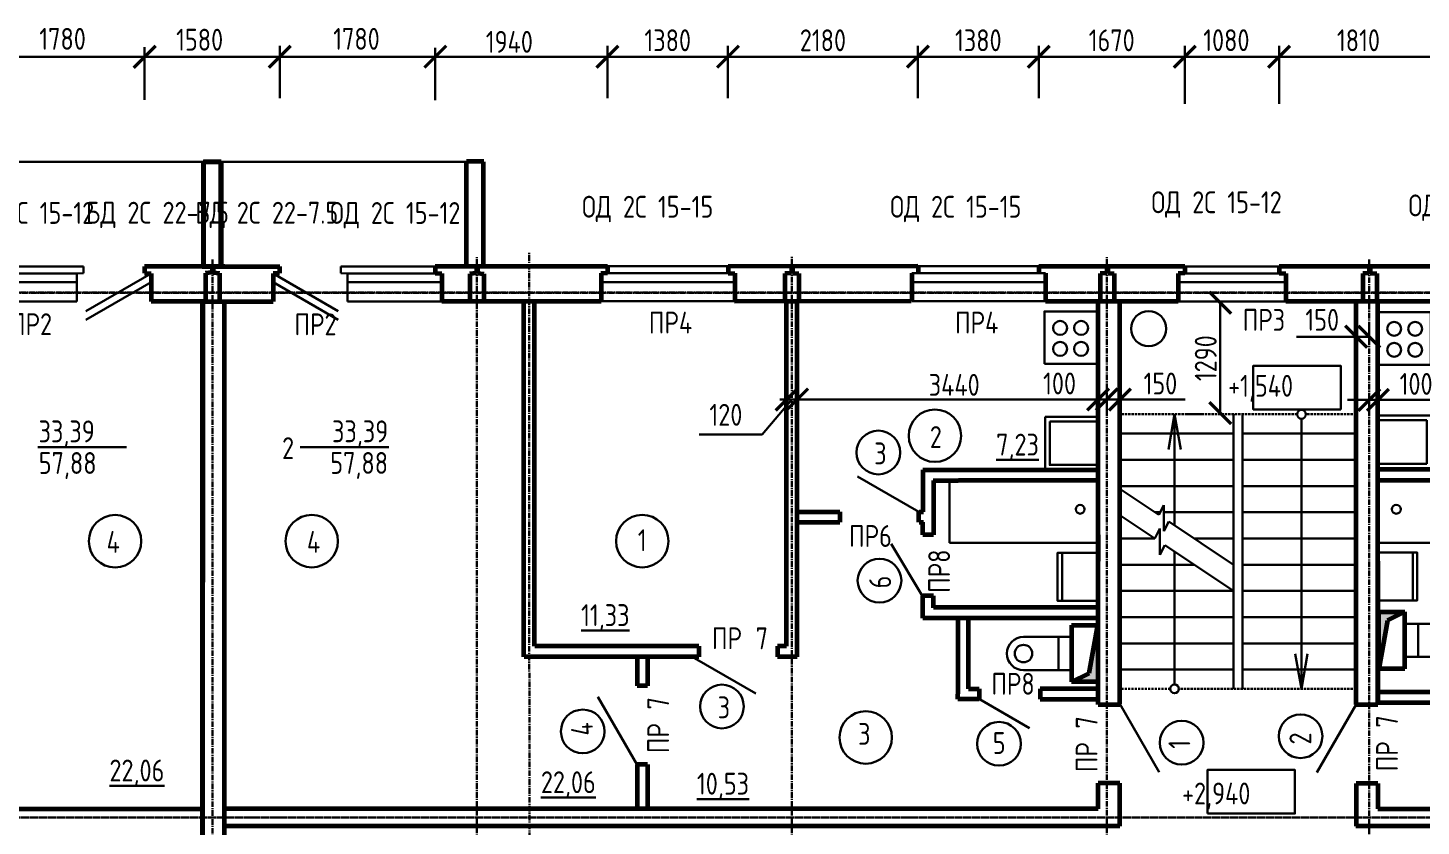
# Model space of a CAD drawing. Header units: millimetres. Extents: x 83035 to 329678, y -103769 to 22061.
# Drawn here: x 187717 to 203645, y -17241 to -8111 of the extents above; entities that cross this region are included whole.
import ezdxf

# ---------------------------------------------------------------- set-up
doc = ezdxf.new("R2010")
doc.units = ezdxf.units.MM
doc.header["$LTSCALE"] = 10
doc.linetypes.add('CENTER', pattern=[50.8, 31.75, -6.35, 6.35, -6.35])
doc.linetypes.add('DASHED', pattern=[19.05, 12.7, -6.35])
for name, color, linetype, lineweight in [('Осевой', 4, 'CENTER', 30), ('Основной', 5, 'Continuous', 60), ('Размерный', 3, 'Continuous', 30), ('Разрез', 5, 'Continuous', 40), ('Разрезка', 17, 'Continuous', 60), ('Символ разрез', 3, 'Continuous', 20), ('Текст', 244, 'Continuous', 30)]:
    doc.layers.add(name, color=color, linetype=linetype, lineweight=lineweight)
doc.styles.add('1.10', font='', dxfattribs={"height": 25})
doc.styles.add('2.5', font='', dxfattribs={"height": 250})
doc.styles.get('1.10').set_extended_font_data('GOST type A')
doc.styles.get('2.5').set_extended_font_data('GOST type A')
doc.dimstyles.new('Размеры', dxfattribs={"dimtxt": 250, "dimasz": 250, "dimexe": 125, "dimexo": 62.5, "dimgap": 62.5, "dimtad": 1, "dimtxsty": '2.5', "dimblk": 'ARCHTICK', "dimcen": 250, "dimadec": 0, "dimazin": 0, "dimtfac": 1, "dimtmove": 1, "dimatfit": 3, "dimfxl": 1.25, "dimarcsym": 0})

# ---------------------------------------------------------------- blocks, each defined once
blk = doc.blocks.new('_ArchTick')
at = {"color": 0, "linetype": 'ByBlock', "const_width": 0.15}
blk.add_lwpolyline([(-0.5, -0.5), (0.5, 0.5)], dxfattribs=at)
blk = doc.blocks.new('*D588')
at = {"layer": 'Размерный', "color": 0, "linetype": 'ByBlock', "lineweight": -2, "ltscale": 500}
for p, q in [((170125, -17042), (169925, -17042)), ((170050, -17042), (170050, -17242)), ((170050, -17242), (169925, -17242))]:
    blk.add_line(p, q, dxfattribs=at)
at = {"layer": 'Размерный', "color": 0, "lineweight": -2, "ltscale": 500, "xscale": 250, "yscale": 250, "zscale": 250}
for p, rotation in [((170050, -17042), 90), ((170050, -17242), 270)]:
    blk.add_blockref('_ArchTick', p, dxfattribs=dict(at, rotation=rotation))
at = {"layer": 'Размерный', "color": 0, "ltscale": 500, "insert": (169862, -16481), "char_height": 250, "attachment_point": 5, "rotation": 90, "style": '2.5'}
blk.add_mtext('200', dxfattribs=at)
blk = doc.blocks.new('*D589')
at = {"layer": 'Размерный', "color": 0, "linetype": 'ByBlock', "lineweight": -2, "ltscale": 500}
for p, q in [((170125, -17242), (169925, -17242)), ((170050, -17242), (170050, -23642)), ((170050, -23642), (169925, -23642))]:
    blk.add_line(p, q, dxfattribs=at)
at = {"layer": 'Размерный', "color": 0, "lineweight": -2, "ltscale": 500, "xscale": 250, "yscale": 250, "zscale": 250}
for p, rotation in [((170050, -17242), 90), ((170050, -23642), 270)]:
    blk.add_blockref('_ArchTick', p, dxfattribs=dict(at, rotation=rotation))
at = {"layer": 'Размерный', "color": 0, "ltscale": 500, "insert": (169862, -20442), "char_height": 250, "attachment_point": 5, "rotation": 90, "style": '2.5'}
blk.add_mtext('6400', dxfattribs=at)
blk = doc.blocks.new('23')
at = {"layer": 'Основной', "color": 0, "lineweight": 30}
for p, q in [((-179600, -14015), (-178070, -14015)), ((-179525, -13935), (-178145, -13935)), ((-179600, -14115), (-178070, -14115)), ((-179600, -14335), (-178070, -14335))]:
    blk.add_line(p, q, dxfattribs=at)
at = {"layer": 'Разрезка', "color": 0}
for p, q in [((-179600, -14015), (-179600, -14335)), ((-179525, -13935), (-179525, -14010)), ((-178145, -13935), (-178145, -14010)), ((-178070, -14015), (-178070, -14335))]:
    blk.add_line(p, q, dxfattribs=at)
blk = doc.blocks.new('30')
at = {"layer": 'Разрезка', "color": 0}
for p, q in [((-177892, -14005), (-177967, -14010)), ((-177967, -14010), (-177967, -14330)), ((-177892, -13930), (-177892, -14005)), ((-177882, -13930), (-177882, -14005)), ((-177882, -14005), (-177807, -14010)), ((-177807, -14010), (-177807, -14330))]:
    blk.add_line(p, q, dxfattribs=at)
blk = doc.blocks.new('55')
at = {"layer": 'Текст', "color": 0, "style": '2.5'}
for s, p in [('ПР', (-180064, -17142)), ('7', (-179564, -17142))]:
    blk.add_text(s, height=250, dxfattribs=at).set_placement(p)
blk = doc.blocks.new('58')
at = {"layer": 'Размерный', "color": 0, "ltscale": 0.5}
blk.add_circle((-181488, -19321), 300, dxfattribs=at)
at = {"layer": 'Размерный', "color": 0, "ltscale": 500, "insert": (-181575, -19155), "char_height": 250, "width": 1306.21, "attachment_point": 1, "style": '1.10'}
blk.add_mtext('3', dxfattribs=at)
blk = doc.blocks.new('127')
at = {"layer": 'Основной', "color": 0}
for p, q in [((-173066, -12734), (-173266, -12734)), ((-173265, -12734), (-173265, -13934)), ((-173065, -12734), (-173065, -13934)), ((-170265, -12734), (-170265, -13934)), ((-170065, -13934), (-170065, -12734))]:
    blk.add_line(p, q, dxfattribs=at)
at = {"layer": 'Основной', "color": 0, "lineweight": 30}
for p, q in [((-170265, -12734), (-173256, -12734)), ((-172472, -14011), (-171727, -14441)), ((-171697, -13931), (-170617, -13931)), ((-171622, -14011), (-170542, -14011)), ((-172472, -14111), (-171727, -14541)), ((-170542, -14111), (-171622, -14111)), ((-171622, -14331), (-170542, -14331))]:
    blk.add_line(p, q, dxfattribs=at)
at = {"layer": 'Разрезка', "color": 0}
for p, q in [((-172397, -14006), (-172472, -14011)), ((-172472, -14011), (-172472, -14331)), ((-172397, -13931), (-172397, -14006)), ((-170617, -13931), (-170617, -14006)), ((-170617, -14006), (-170542, -14011)), ((-170542, -14011), (-170542, -14331))]:
    blk.add_line(p, q, dxfattribs=at)
at = {"layer": 'Разрезка', "color": 0, "lineweight": 30}
for p, q in [((-171697, -13931), (-171697, -14006)), ((-171697, -14006), (-171622, -14011)), ((-171622, -14011), (-171622, -14331))]:
    blk.add_line(p, q, dxfattribs=at)
at = {"layer": 'Текст', "color": 0, "char_height": 250, "width": 1690.16, "attachment_point": 3, "style": '2.5'}
for s, insert in [('{\\fGOST type A|b0|i0|c204|p34;БД} 2{\\fGOST type A|b0|i0|c204|p34;С} 22-7.5', (-171726, -13191)), ('{\\fGOST type A|b0|i0|c204|p34;ОД} 2{\\fGOST type A|b0|i0|c204|p34;С} 15-12', (-170330, -13194)), ('ПР2', (-171746, -14468))]:
    blk.add_mtext(s, dxfattribs=dict(at, insert=insert))
blk = doc.blocks.new('126')
at = {"layer": 'Осевой', "color": 0, "ltscale": 0.2}
for p, q in [((-198787, -14232), (-159849, -14232)), ((-153123, -14231), (-188294, -14231))]:
    blk.add_line(p, q, dxfattribs=at)
at = {"layer": 'Основной', "color": 0, "lineweight": 30}
for p, q in [((-177878, -12735), (-174886, -12735)), ((-176521, -14012), (-177601, -14012)), ((-176446, -13932), (-177526, -13932)), ((-175671, -14012), (-176416, -14442)), ((-177601, -14112), (-176521, -14112)), ((-175671, -14112), (-176416, -14542)), ((-176521, -14332), (-177601, -14332))]:
    blk.add_line(p, q, dxfattribs=at)
at = {"layer": 'Основной', "color": 0}
for p, q in [((-175078, -12735), (-175078, -13935)), ((-174878, -12735), (-174878, -13935))]:
    blk.add_line(p, q, dxfattribs=at)
at = {"layer": 'Разрезка', "color": 0, "lineweight": 30}
for p, q in [((-176446, -14007), (-176521, -14012)), ((-176521, -14012), (-176521, -14332)), ((-176446, -13932), (-176446, -14007))]:
    blk.add_line(p, q, dxfattribs=at)
at = {"layer": 'Разрезка', "color": 0}
for p, q in [((-175746, -13932), (-175746, -14007)), ((-175746, -14007), (-175671, -14012)), ((-175671, -14012), (-175671, -14332))]:
    blk.add_line(p, q, dxfattribs=at)
at = {"layer": 'Текст', "color": 0, "char_height": 250, "width": 1690.16, "attachment_point": 1, "style": '2.5'}
for s, insert in [('{\\fGOST type A|b0|i0|c204|p34;ОД} 2{\\fGOST type A|b0|i0|c204|p34;С} 15-12', (-177813, -13195)), ('{\\fGOST type A|b0|i0|c204|p34;БД} 2{\\fGOST type A|b0|i0|c204|p34;С} 22-7.5', (-176417, -13192))]:
    blk.add_mtext(s, dxfattribs=dict(at, insert=insert))
blk = doc.blocks.new('1')
at = {"layer": 'Основной', "color": 0, "lineweight": 30, "ltscale": 0.5}
blk.add_lwpolyline([(-187985, -15985), (-187385, -15985), (-187385, -15385), (-187985, -15385)], close=True, dxfattribs=at)
for centre in [(-187805, -15575), (-187565, -15575), (-187805, -15815), (-187565, -15815)]:
    blk.add_circle(centre, 80, dxfattribs=at)
blk = doc.blocks.new('8')
at = {"layer": 'Основной'}
h = blk.add_hatch(color=0, dxfattribs=at)
h.set_gradient(color1=(0, 1, 5), color2=(0, 0, 0), one_color=1)
h.paths.add_polyline_path([(-187425, -16522), (-187725, -16522), (-187525, -16622), (-187425, -17172), (-187425, -17037), (-187425, -17037), (-187425, -16657), (-187425, -16657)])
at = {"layer": 'Основной', "color": 0}
for p, q in [((-187725, -17172), (-187725, -16522)), ((-187725, -16522), (-187525, -16622)), ((-187425, -16522), (-187725, -16522)), ((-187425, -17172), (-187425, -16522)), ((-187525, -16622), (-187425, -17172)), ((-187725, -17172), (-187425, -17172))]:
    blk.add_line(p, q, dxfattribs=at)
at = {"layer": 'Основной', "color": 0, "lineweight": 30, "ltscale": 0.5}
for p, q in [((-187725, -16657), (-188275, -16657)), ((-187875, -17037), (-187875, -16657)), ((-187725, -16657), (-187725, -17037)), ((-188275, -17037), (-187725, -17037))]:
    blk.add_line(p, q, dxfattribs=at)
blk.add_circle((-188275, -16847), 100, dxfattribs=at)
blk.add_arc((-188275, -16847), 190, 90, 270, dxfattribs=at)
blk = doc.blocks.new('11')
at = {"layer": 'Основной', "color": 0, "lineweight": 30, "ltscale": 0.5}
blk.add_line((-188675, -17377), (-188125, -17377), dxfattribs=at)
blk.add_lwpolyline([(-188675, -17777), (-188125, -17777), (-188125, -17327), (-188675, -17327)], close=True, dxfattribs=at)
blk = doc.blocks.new('282')
at = {"layer": 'Основной', "color": 0}
for p, q in [((-162007, -17948), (-162007, -13342)), ((-159608, -15264), (-162007, -15264)), ((-162005, -15384), (-160416, -15384)), ((-159612, -15384), (-160416, -15384)), ((-160726, -17811), (-162007, -17811)), ((-160726, -17931), (-162007, -17931))]:
    blk.add_line(p, q, dxfattribs=at)
at = {"layer": 'Основной', "color": 0, "lineweight": 30}
for p, q in [((-161398, -14647), (-161998, -14647)), ((-161398, -14647), (-161398, -15247)), ((-161448, -14697), (-161998, -14697)), ((-161448, -15197), (-161448, -14697)), ((-161998, -15197), (-161448, -15197))]:
    blk.add_line(p, q, dxfattribs=at)
at = {"layer": 'Основной', "color": 0, "ltscale": 500}
blk.add_line((-160726, -17811), (-160726, -17931), dxfattribs=at)
at = {"layer": 'Основной', "color": 0, "lineweight": 30}
blk.add_circle((-161797, -15718), 50, dxfattribs=at)
at = {"layer": 'Размерный', "color": 0, "ltscale": 500}
for p, q in [((-162107, -14467), (-162357, -14467)), ((-160311, -16102), (-160311, -15384)), ((-162013, -16103), (-160311, -16103))]:
    blk.add_line(p, q, dxfattribs=at)
at = {"layer": 'Размерный', "color": 0}
blk.add_line((-158575, -14467), (-162007, -14467), dxfattribs=at)
at = {"layer": 'Размерный', "color": 0, "extrusion": (0, 0, -1), "zscale": -1}
for name, p in [('1', (349387, 1921)), ('8', (349423, -369))]:
    blk.add_blockref(name, p, dxfattribs=at)
at = {"layer": 'Размерный', "color": 0, "ltscale": 500, "extrusion": (0, 0, -1), "xscale": 250, "yscale": 250, "zscale": -250, "rotation": 180}
blk.add_blockref('_ArchTick', (162107, -13744), dxfattribs=at)
at = {"layer": 'Размерный', "color": 0, "ltscale": 500, "xscale": 250, "yscale": 250, "zscale": 250}
blk.add_blockref('_ArchTick', (-162107, -14467), dxfattribs=at)
at = {"layer": 'Размерный', "color": 0, "ltscale": 500, "xscale": 250, "yscale": 250, "zscale": 250, "rotation": 180}
blk.add_blockref('_ArchTick', (-162007, -14467), dxfattribs=at)
at = {"layer": 'Размерный', "color": 0, "extrusion": (0, 0, -1), "zscale": -1, "rotation": 90}
blk.add_blockref('11', (144232, 171913), dxfattribs=at)
at = {"layer": 'Размерный', "color": 0, "ltscale": 500, "insert": (-161571, -14284), "char_height": 250, "attachment_point": 5, "style": '2.5'}
blk.add_mtext('100', dxfattribs=at)
at = {"layer": 'Текст', "color": 0, "insert": (-160459, -14840), "char_height": 250, "width": 525, "attachment_point": 3, "style": '2.5'}
blk.add_mtext('{\\L6,36}', dxfattribs=at)
blk = doc.blocks.new('13')
at = {"layer": 'Основной', "color": 0, "lineweight": 30, "ltscale": 0.5}
blk.add_lwpolyline([(-183585, -15985), (-184185, -15985), (-184185, -15385), (-183585, -15385)], close=True, dxfattribs=at)
for centre in [(-184005, -15575), (-183765, -15575), (-184005, -15815), (-183765, -15815)]:
    blk.add_circle(centre, 80, dxfattribs=at)
blk = doc.blocks.new('14')
at = {"layer": 'Основной', "color": 0, "lineweight": 30}
for p, q in [((-183585, -16585), (-184185, -16585)), ((-183635, -16635), (-184185, -16635)), ((-183635, -17135), (-183635, -16635)), ((-183585, -16585), (-183585, -17185))]:
    blk.add_line(p, q, dxfattribs=at)
blk = doc.blocks.new('285')
at = {"layer": 'Осевой', "color": 0, "ltscale": 0.2}
blk.add_line((-165107, -30396), (-165107, -12836), dxfattribs=at)
at = {"layer": 'Основной', "color": 0}
for p, q in [((-165207, -17951), (-165207, -13342)), ((-167209, -15267), (-165204, -15267)), ((-165204, -15387), (-166804, -15387)), ((-165207, -17951), (-164957, -17951)), ((-162007, -18854), (-162257, -18854)), ((-162007, -19142), (-155007, -19142)), ((-155007, -19342), (-162258, -19342))]:
    blk.add_line(p, q, dxfattribs=at)
at = {"layer": 'Основной', "color": 0, "lineweight": 30}
for p, q in [((-165215, -15211), (-165765, -15211)), ((-164957, -17944), (-164507, -18723))]:
    blk.add_line(p, q, dxfattribs=at)
at = {"layer": 'Основной', "color": 0, "ltscale": 500}
for p, q in [((-165210, -16843), (-167089, -16843)), ((-165210, -16963), (-167209, -16963)), ((-166807, -17771), (-166807, -16960)), ((-166687, -17771), (-166687, -16963)), ((-166808, -17891), (-166807, -17771)), ((-166687, -17771), (-166567, -17771)), ((-166567, -17771), (-166567, -17891)), ((-165867, -17771), (-165867, -17891)), ((-165217, -17771), (-165867, -17771)), ((-166567, -17891), (-166808, -17891)), ((-165867, -17891), (-165213, -17891)), ((-164957, -18851), (-165207, -18851)), ((-165207, -19142), (-165207, -18851)), ((-164957, -19341), (-164957, -18851)), ((-162257, -18854), (-162258, -19342)), ((-162007, -18854), (-162007, -19142)), ((-165207, -19142), (-175199, -19142)), ((-164957, -19341), (-175196, -19342))]:
    blk.add_line(p, q, dxfattribs=at)
at = {"layer": 'Основной', "color": 0, "lineweight": 30, "ltscale": 0.5}
blk.add_line((-166581, -17877), (-165990, -18221), dxfattribs=at)
at = {"layer": 'Основной', "color": 0, "lineweight": 30}
blk.add_circle((-165412, -15718), 50, dxfattribs=at)
at = {"layer": 'Размерный', "color": 0, "ltscale": 500}
for p, q in [((-166904, -16102), (-166904, -15387)), ((-165206, -16101), (-166906, -16101))]:
    blk.add_line(p, q, dxfattribs=at)
for centre in [(-166339, -18400), (-164251, -18387), (-162892, -18313)]:
    blk.add_circle(centre, 250, dxfattribs=at)
at = {"layer": 'Размерный', "color": 0, "extrusion": (0, 0, -1), "zscale": -1}
for name, p in [('13', (349406, 1931)), ('14', (349395, 1923))]:
    blk.add_blockref(name, p, dxfattribs=at)
at = {"layer": 'Размерный', "color": 0, "ltscale": 500, "xscale": 250, "yscale": 250, "zscale": 250}
blk.add_blockref('_ArchTick', (-165207, -14462), dxfattribs=at)
at = {"layer": 'Размерный', "color": 0, "xscale": 250, "yscale": 250, "zscale": 250}
blk.add_blockref('_ArchTick', (-165207, -14462), dxfattribs=at)
at = {"layer": 'Размерный', "color": 0, "ltscale": 500, "xscale": 250, "yscale": 250, "zscale": 250, "rotation": 180}
blk.add_blockref('_ArchTick', (-165107, -14462), dxfattribs=at)
at = {"layer": 'Размерный', "color": 0, "extrusion": (0, 0, -1), "zscale": -1}
for name, p, rotation in [('11', (182996, -204890), 270), ('8', (-22216, -34215), 180)]:
    blk.add_blockref(name, p, dxfattribs=dict(at, rotation=rotation))
at = {"layer": 'Размерный', "color": 0, "extrusion": (0, 0, -1), "xscale": -1, "zscale": -1, "rotation": 270}
blk.add_blockref('55', (182354, 161339), dxfattribs=at)
at = {"layer": 'Размерный', "color": 0, "ltscale": 500, "insert": (-165647, -14279), "char_height": 250, "attachment_point": 5, "style": '2.5'}
blk.add_mtext('100', dxfattribs=at)
at = {"layer": 'Размерный', "color": 0, "ltscale": 500, "insert": (-166264, -18266), "char_height": 250, "width": 985.21, "attachment_point": 3, "style": '1.10'}
blk.add_mtext('5', dxfattribs=at)
at = {"layer": 'Текст', "color": 0, "char_height": 250, "attachment_point": 3, "style": '2.5'}
for s, insert, width in [('{\\L7,23}', (-165883, -14853), 525), ('ПР8', (-165931, -17589), 1690.16)]:
    blk.add_mtext(s, dxfattribs=dict(at, insert=insert, width=width))
blk = doc.blocks.new('42')
at = {"layer": 'Размерный', "color": 0, "ltscale": 500, "char_height": 250, "attachment_point": 7, "rotation": 90, "style": '1.10'}
for s, insert, width in [('2', (-162769, -18408), 531.65), ('{\\fGOST type A|b1|i0|c204|p34;1}', (-164152, -18457), 609.04), ('2', (-164150, -19912), 531.65), ('{\\fGOST type A|b1|i0|c204|p34;1}', (-162802, -19918), 609.04)]:
    blk.add_mtext(s, dxfattribs=dict(at, insert=insert, width=width))

msp = doc.modelspace()

# ---------------------------------------------------------------- linework, layer by layer
at = {"layer": 'Осевой', "color": 0, "ltscale": 0.2}
for p, q in [((189828.516, -28299.036), (189828.516, -10749.785)), ((192848.543, -28295.426), (192848.543, -10735.404)), ((193453.08, -27843.232), (193449.145, -10683.31)), ((196452.047, -28295.388), (196452.047, -10721.92)), ((203052.047, -27995.386), (203052.047, -10753.708)), ((165924.977, -17141.945), (205059.168, -17141.945)), ((210875.46, -17141.273), (174617.856, -17141.273))]:
    msp.add_line(p, q, dxfattribs=at)
at = {"layer": 'Основной', "color": 0}
for p, q in [((189721.701, -9641.945), (189921.701, -9641.945)), ((192930.812, -9641.273), (192730.812, -9641.273)), ((189967.813, -10841.945), (189051.944, -10841.945)), ((189709.211, -10841.273), (190597.301, -10841.273)), ((194343.341, -10841.273), (192375.48, -10841.273)), ((197890.878, -10838.436), (195722.885, -10841.273)), ((200942.047, -10841.273), (199275.673, -10841.273)), ((203835.546, -10841.273), (202022.047, -10841.273)), ((189720.692, -11242.063), (189126.944, -11241.369)), ((189720.692, -11242.063), (190520.88, -11241.273)), ((194269.968, -11241.273), (192450.982, -11241.273)), ((197815.258, -11238.436), (195797.502, -11241.273)), ((196392.047, -15183.827), (196392.047, -11241.273)), ((196512.047, -14397.748), (196512.047, -11241.273)), ((200867.047, -11241.273), (199351.293, -11241.273)), ((200202.047, -15843.123), (200202.047, -11241.273)), ((203765.28, -11241.273), (202097.047, -11241.273)), ((202902.047, -15850.652), (202902.047, -11241.273)), ((198068.301, -13286.929), (198354.296, -13286.929)), ((196514.436, -13644.99), (197000.985, -13644.99)), ((196514.436, -13764.99), (197000.985, -13764.99)), ((199952.047, -13911.273), (199952.047, -14211.273)), ((196512.047, -15303.827), (196512.047, -14211.273)), ((203152.047, -14211.273), (203152.047, -15848.031)), ((196512.047, -15303.827), (196392.047, -15303.827)), ((203152.047, -15853.18), (202900, -15853.18)), ((209252.047, -17241.273), (202899.893, -17241.273))]:
    msp.add_line(p, q, dxfattribs=at)
at = {"layer": 'Основной', "color": 0, "lineweight": 30}
for p, q in [((202097.047, -10921.273), (200867.047, -10921.273)), ((202022.047, -10841.273), (200942.047, -10841.273)), ((202097.047, -11021.273), (200867.047, -11021.273)), ((202097.047, -11241.273), (200867.047, -11241.273)), ((200827.047, -12531.273), (200757.029, -12932.188)), ((200827.047, -12531.273), (200897.065, -12932.188)), ((201502.047, -15671.273), (201502.047, -12531.273)), ((201602.047, -15671.273), (201602.047, -12531.273)), ((200202.047, -12751.273), (201502.047, -12751.273)), ((202902.047, -12751.273), (201602.047, -12751.273)), ((200202.047, -13051.273), (201502.047, -13051.273)), ((202902.047, -13051.273), (201602.047, -13051.273)), ((200202.047, -13351.273), (201502.047, -13351.273)), ((202902.047, -13351.273), (201602.047, -13351.273)), ((200648.177, -13682.027), (200202.047, -13384.607)), ((200602.047, -13951.273), (200202.047, -13684.607)), ((200602.047, -13651.273), (200663.554, -13651.273)), ((200704.427, -13719.527), (200704.427, -13569.527)), ((200704.427, -13651.273), (201502.047, -13651.273)), ((202902.047, -13651.273), (201602.047, -13651.273)), ((200658.297, -13988.773), (200658.297, -13838.773)), ((201502.047, -14251.273), (200760.677, -13757.027)), ((197587.618, -14010.738), (197957.481, -14631.635)), ((200202.047, -13951.273), (200602.047, -13951.273)), ((201052.047, -13951.273), (201502.047, -13951.273)), ((202902.047, -13951.273), (201602.047, -13951.273)), ((201502.047, -14551.273), (200714.547, -14026.273)), ((200202.047, -14251.273), (201052.047, -14251.273)), ((202902.047, -14251.273), (201602.047, -14251.273)), ((200202.047, -14551.273), (201502.047, -14551.273)), ((202902.047, -14551.273), (201602.047, -14551.273)), ((200202.047, -14851.273), (201502.047, -14851.273)), ((202902.047, -14851.273), (201602.047, -14851.273)), ((200202.047, -15151.273), (201502.047, -15151.273)), ((202902.047, -15151.273), (201602.047, -15151.273)), ((202277.047, -15671.273), (202207.029, -15270.359)), ((202277.047, -15671.273), (202347.065, -15270.359)), ((200202.047, -15451.273), (201502.047, -15451.273)), ((202902.047, -15451.273), (201602.047, -15451.273)), ((194231.484, -15762.449), (194681.484, -16541.872)), ((202902.047, -15849.635), (202452.047, -16629.058))]:
    msp.add_line(p, q, dxfattribs=at)
at = {"layer": 'Основной', "color": 0, "ltscale": 0.2}
for p, q in [((189713.458, -23642.899), (189713.458, -11245.912)), ((189713.566, -24043.51), (189720.692, -11242.063)), ((189963.458, -24044.181), (189967.097, -11235.985)), ((189963.566, -23642.228), (189963.566, -11245.241)), ((193388.268, -15303.179), (193389.145, -11239.067)), ((193509.2, -15183.834), (193509.145, -11240.257))]:
    msp.add_line(p, q, dxfattribs=at)
at = {"layer": 'Основной', "color": 0, "linetype": 'DASHED', "lineweight": 30, "ltscale": 0.2}
for p, q in [((202227.047, -12531.273), (200202.047, -12531.273)), ((202902.047, -12531.273), (202327.047, -12531.273)), ((200777.047, -15671.273), (200202.047, -15671.273)), ((202902.047, -15671.273), (200877.047, -15671.273))]:
    msp.add_line(p, q, dxfattribs=at)
at = {"layer": 'Основной', "color": 0, "lineweight": 30, "ltscale": 0.5}
for p, q in [((200827.047, -13801.273), (200827.047, -12531.273)), ((202277.047, -12581.273), (202277.047, -15671.273)), ((197903.749, -13647.545), (197202.269, -13242.545)), ((200827.047, -15621.273), (200827.047, -14101.273)), ((196040.18, -15724.111), (195338.7, -15319.111))]:
    msp.add_line(p, q, dxfattribs=at)
at = {"layer": 'Основной', "color": 0, "ltscale": 0.5}
for p, q in [((197949.34, -13166.921), (197949.516, -13644.99)), ((198069.34, -13286.53), (198069.594, -13908.119)), ((197000.985, -13644.99), (197000.985, -13764.99)), ((197900.985, -13644.99), (197900.985, -13764.99))]:
    msp.add_line(p, q, dxfattribs=at)
at = {"layer": 'Основной', "color": 0, "ltscale": 500}
for p, q in [((197905.94, -13647.668), (197954.472, -13647.668)), ((197905.94, -13764.739), (197954.529, -13764.739)), ((197949.573, -13908.119), (197949.573, -13765.284)), ((198069.89, -13908.119), (197949.573, -13908.119)), ((197949.34, -14862.59), (197949.573, -14608.119)), ((198069.89, -14608.119), (197949.573, -14608.119)), ((198069.812, -14742.577), (198069.89, -14608.119)), ((195389.002, -15183.834), (193512.407, -15183.834)), ((195389.002, -15183.834), (195389.002, -15303.179)), ((196392.047, -15183.827), (196289.002, -15183.834)), ((196289.002, -15183.834), (196289.002, -15303.179)), ((195389.002, -15303.179), (193392.235, -15303.179)), ((194681.588, -15303.094), (194681.588, -15637.259)), ((194801.588, -15303.094), (194801.588, -15637.259)), ((196392.047, -15303.827), (196289.002, -15303.179)), ((194801.588, -15637.259), (194681.588, -15637.259)), ((194681.588, -16537.259), (194681.588, -17041.266)), ((194801.588, -16537.259), (194681.588, -16537.259)), ((194801.588, -16537.259), (194801.588, -17041.266)), ((179724.977, -17041.945), (189717.635, -17041.945))]:
    msp.add_line(p, q, dxfattribs=at)
at = {"layer": 'Основной', "color": 0, "lineweight": 30, "ltscale": 0.5}
for points in [[(202725.416, -12475.185), (201725.416, -12475.185), (201725.416, -11975.185), (202725.416, -11975.185)], [(201201.438, -17098.018), (202201.438, -17098.018), (202201.438, -16598.018), (201201.438, -16598.018)]]:
    msp.add_lwpolyline(points, close=True, dxfattribs=at)
at = {"layer": 'Основной', "color": 0, "linetype": 'Continuous', "lineweight": 30, "ltscale": 0.2}
msp.add_circle((200530.553, -11551.792), 200, dxfattribs=at)
at = {"layer": 'Основной', "color": 0, "lineweight": 30}
for centre in [(202277.047, -12531.273), (200827.047, -15671.273)]:
    msp.add_circle(centre, 50, dxfattribs=at)
at = {"layer": 'Размерный', "color": 0}
for p, q in [((189051.944, -8933.746), (189051.944, -8333.746)), ((189707.288, -8441.273), (191792.047, -8441.273)), ((190597.301, -8916.273), (190597.301, -8316.273)), ((192375.219, -8939.997), (192375.219, -8339.997)), ((195292.047, -8441.273), (193912.047, -8441.273)), ((194343.78, -8916.273), (194343.78, -8316.273)), ((197082.047, -8441.273), (195292.047, -8441.273)), ((195720.972, -8916.273), (195720.972, -8316.273)), ((197782.047, -8441.273), (197082.047, -8441.273)), ((198862.047, -8441.273), (197782.047, -8441.273)), ((197892.31, -8916.273), (197892.31, -8316.273)), ((198662.047, -8441.273), (201142.047, -8441.273)), ((199273.845, -8916.273), (199273.845, -8316.273)), ((200742.047, -8441.273), (202222.047, -8441.273)), ((200942.047, -8978.773), (200942.047, -8329.257)), ((200942.047, -8978.773), (200942.047, -8441.273)), ((202022.047, -8916.273), (202022.047, -8316.273)), ((202022.047, -8978.773), (202022.047, -8441.273)), ((204302.047, -8441.273), (202022.047, -8441.273)), ((189969.736, -8441.945), (187884.977, -8441.945)), ((200960.171, -11241.273), (201160.171, -11241.273)), ((201348.781, -11241.273), (201348.781, -12531.273)), ((196512.047, -12139.258), (196512.047, -12361.898)), ((196512.047, -12201.758), (196512.047, -12486.898)), ((199952.047, -12139.258), (199952.047, -12361.898)), ((196452.047, -12361.898), (196110.422, -12763.993)), ((196312.047, -12361.898), (200152.047, -12361.898)), ((196512.047, -12361.898), (196392.047, -12361.898)), ((196512.047, -12361.898), (196392.047, -12361.898)), ((196512.047, -12361.898), (196762.047, -12361.898)), ((196392.047, -12424.398), (196392.047, -12486.898)), ((200960.171, -12531.273), (201160.171, -12531.273)), ((196110.422, -12763.993), (195390.184, -12763.993))]:
    msp.add_line(p, q, dxfattribs=at)
at = {"layer": 'Размерный', "color": 0, "ltscale": 500}
for p, q in [((191513.644, -8441.273), (189707.288, -8441.273)), ((193294.059, -8441.273), (191513.644, -8441.273)), ((193912.047, -8441.273), (191792.047, -8441.273)), ((194343.78, -8441.273), (193294.059, -8441.273)), ((194343.78, -8441.273), (194343.78, -8316.273)), ((194343.78, -8441.273), (194343.78, -8566.273)), ((195720.972, -8441.273), (194343.78, -8441.273)), ((195720.972, -8441.273), (195720.972, -8316.273)), ((195720.972, -8441.273), (195720.972, -8316.273)), ((197892.31, -8441.273), (195720.972, -8441.273)), ((197892.31, -8441.273), (197892.31, -8316.273)), ((197892.31, -8441.273), (197892.31, -8316.273)), ((199273.845, -8441.273), (197892.31, -8441.273)), ((199273.845, -8441.273), (199273.845, -8316.273)), ((199273.845, -8441.273), (199273.845, -8316.273)), ((200942.047, -8441.273), (199273.845, -8441.273)), ((200942.047, -8441.273), (200942.047, -8316.273)), ((200942.047, -8441.273), (200942.047, -8566.273)), ((202022.047, -8441.273), (200942.047, -8441.273)), ((202022.047, -8441.273), (202022.047, -8316.273)), ((202022.047, -8441.273), (202022.047, -8566.273)), ((203835.711, -8441.273), (202022.047, -8441.273)), ((185764.977, -8441.945), (187884.977, -8441.945)), ((188163.38, -8441.945), (189969.736, -8441.945)), ((202902.047, -11643.568), (202902.047, -11518.568)), ((203052.047, -11718.568), (203052.047, -11518.568)), ((203052.047, -11643.568), (202219.925, -11643.568)), ((200202.047, -12436.898), (200202.047, -12236.898)), ((199952.047, -12361.898), (199702.047, -12361.898)), ((199952.047, -12361.898), (199952.047, -12486.898)), ((199952.047, -12361.898), (200052.047, -12361.898)), ((200052.047, -12286.898), (200052.047, -12486.898)), ((200052.047, -12286.898), (200052.047, -12486.898)), ((200052.047, -12361.898), (200948.504, -12361.898)), ((200052.047, -12361.898), (200302.047, -12361.898)), ((203052.047, -12291.338), (203052.047, -12491.338)), ((203152.047, -12366.338), (203052.047, -12366.338)), ((203152.047, -12366.338), (203152.047, -12491.338)), ((203152.047, -12366.338), (203402.047, -12366.338)), ((187831.1, -12907.339), (188846.849, -12907.339)), ((191845.925, -12906.668), (190830.176, -12906.668)), ((199954.142, -14001.063), (199953.142, -14001.063))]:
    msp.add_line(p, q, dxfattribs=at)
at = {"layer": 'Размерный', "color": 0, "ltscale": 0.5}
for centre in [(198087.148, -12776.264), (188714.211, -13982.233), (190962.814, -13981.562), (194741.28, -13981.562)]:
    msp.add_circle(centre, 300, dxfattribs=at)
at = {"layer": 'Размерный', "color": 0, "ltscale": 500}
for centre in [(197440.809, -12968.193), (197453.234, -14432.89), (195651.636, -15872.761), (194061.26, -16158.253)]:
    msp.add_circle(centre, 250, dxfattribs=at)
at = {"layer": 'Разрез', "color": 0, "lineweight": 30}
for p, q in [((200648.177, -13682.027), (200704.427, -13569.527)), ((200602.047, -13951.273), (200658.297, -13838.773)), ((200704.427, -13869.527), (200704.427, -13719.527)), ((200760.677, -13757.027), (200704.427, -13869.527)), ((200658.297, -14138.773), (200658.297, -13988.773)), ((200714.547, -14026.273), (200658.297, -14138.773))]:
    msp.add_line(p, q, dxfattribs=at)
at = {"layer": 'Разрезка', "color": 0}
for p, q in [((194343.533, -10916.273), (194268.533, -10921.273)), ((195722.694, -10916.273), (195797.694, -10921.273)), ((196447.047, -10916.273), (196372.047, -10921.273)), ((196372.047, -10921.273), (196372.047, -11241.273)), ((196447.047, -10841.273), (196447.047, -10916.273)), ((196457.047, -10841.273), (196457.047, -10916.273)), ((196457.047, -10916.273), (196532.047, -10921.273)), ((196532.047, -10921.273), (196532.047, -11241.273)), ((200052.047, -10916.273), (199977.047, -10921.273)), ((199977.047, -10921.273), (199977.047, -11241.273)), ((200052.047, -10841.273), (200052.047, -10916.273)), ((200062.047, -10841.273), (200062.047, -10916.273)), ((200062.047, -10916.273), (200137.047, -10921.273)), ((200137.047, -10921.273), (200137.047, -11241.273)), ((200942.047, -10916.273), (200867.047, -10921.273)), ((200867.047, -10921.273), (200867.047, -11241.273)), ((200942.047, -10841.273), (200942.047, -10916.273)), ((202022.047, -10841.273), (202022.047, -10916.273)), ((202022.047, -10916.273), (202097.047, -10921.273)), ((202097.047, -10921.273), (202097.047, -11241.273)), ((203052.047, -10916.273), (202977.047, -10921.273)), ((202977.047, -10921.273), (202977.047, -11241.273)), ((203052.047, -10841.273), (203052.047, -10916.273)), ((203062.047, -10841.273), (203062.047, -10916.273)), ((203062.047, -10916.273), (203137.047, -10921.273)), ((203137.047, -10921.273), (203137.047, -11241.273))]:
    msp.add_line(p, q, dxfattribs=at)
at = {"layer": 'Разрезка', "color": 0, "ltscale": 500}
msp.add_line((196532.047, -11241.273), (196372.047, -11241.273), dxfattribs=at)

# ---------------------------------------------------------------- block references
at = {"layer": 'Размерный', "color": 0, "ltscale": 500, "xscale": 250, "yscale": 250, "zscale": 250, "rotation": 180}
for p in [(189051.944, -8441.945), (190597.301, -8441.273), (192375.219, -8441.273), (200942.047, -8441.273), (200202.047, -12361.898)]:
    msp.add_blockref('_ArchTick', p, dxfattribs=at)
at = {"layer": 'Размерный', "color": 0, "ltscale": 500, "xscale": 250, "yscale": 250, "zscale": 250}
for p in [(194343.78, -8441.273), (195720.972, -8441.273), (197892.31, -8441.273), (199273.845, -8441.273), (202022.047, -8441.273)]:
    msp.add_blockref('_ArchTick', p, dxfattribs=at)
at = {"layer": 'Размерный', "color": 0, "extrusion": (0, 0, -1), "zscale": -1}
for name, p in [('30', (-11942.485, 3094.404)), ('30', (-14964.163, 3086.274)), ('23', (-16199.641, 3096.505)), ('23', (-19751.16, 3096.505))]:
    msp.add_blockref(name, p, dxfattribs=at)
at = {"layer": 'Размерный', "color": 0, "xscale": 250, "yscale": 250, "zscale": 250}
for p, rotation in [((201348.781, -11256.637), 90), ((196512.047, -12361.898), 180), ((196512.047, -12361.898), 180), ((201348.781, -12515.896), 270)]:
    msp.add_blockref('_ArchTick', p, dxfattribs=dict(at, rotation=rotation))
at = {"layer": 'Размерный', "color": 0, "ltscale": 500, "extrusion": (0, 0, -1), "xscale": 250, "yscale": 250, "zscale": -250}
msp.add_blockref('_ArchTick', (-202902.047, -11643.568), dxfattribs=at)
at = {"layer": 'Размерный', "color": 0, "xscale": 250, "yscale": 250, "zscale": 250}
msp.add_blockref('_ArchTick', (196392.047, -12361.898), dxfattribs=at)
at = {"layer": 'Размерный', "color": 0, "extrusion": (0, 0, -1), "xscale": -1, "zscale": -1}
for name, p in [('55', (-375601.476, 1923.923)), ('58', (-378783.964, 3093.668))]:
    msp.add_blockref(name, p, dxfattribs=at)
at = {"layer": 'Размерный', "color": 0, "extrusion": (0, 0, -1), "xscale": -1, "zscale": -1, "rotation": 270}
for p in [(-177906.783, 163657.259), (-186238.597, 163449.385)]:
    msp.add_blockref('55', p, dxfattribs=at)
at = {"layer": 'Разрез', "color": 0}
for name, p in [('126', (364797.841, 3091.848)), ('127', (362992.163, 3090.366))]:
    msp.add_blockref(name, p, dxfattribs=at)
at = {"layer": 'Символ разрез', "color": 0}
for name in ['285', '282', '42']:
    msp.add_blockref(name, (365158.741, 2100.431), dxfattribs=at)

# ---------------------------------------------------------------- texts
at = {"layer": 'Размерный', "color": 0, "style": '2.5'}
for s, p in [('1780', (187848.448, -8362.21)), ('1780', (191208.105, -8362.21)), ('1940', (192952.526, -8396.298))]:
    msp.add_text(s, height=250, dxfattribs=at).set_placement(p)
at = {"layer": 'Размерный', "color": 0, "ltscale": 500, "char_height": 250, "style": '1.10'}
for s, insert, width, attachment_point in [('1580', (189412.265, -8121.941), 1733.33815, 1), ('33,39', (187839.971, -12601.574), 959.64671, 1), ('33,39', (191837.054, -12600.903), 959.64671, 3), ('2', (198165.853, -12666.181), 975.52436, 3), ('3', (197534.555, -12853.328), 909.39635, 3), ('57,88', (187841.889, -12963.184), 1130.13594, 1), ('57,88', (191835.136, -12962.513), 1130.13594, 3), ('1', (194791.257, -13846.355), 710.15528, 3), ('4', (188617.642, -13865.172), 1355.81337, 1), ('4', (191059.382, -13864.501), 1355.81337, 3), ('3', (195745.381, -15757.896), 909.39635, 3)]:
    msp.add_mtext(s, dxfattribs=dict(at, insert=insert, width=width, attachment_point=attachment_point))
at = {"layer": 'Размерный', "color": 0, "ltscale": 500, "char_height": 250}
for s, insert, attachment_point, style in [('1380', (195032.376, -8253.773), 5, '2.5'), ('2180', (196806.641, -8253.773), 5, '2.5'), ('1380', (198583.077, -8253.773), 5, '2.5'), ('1670', (200107.946, -8253.773), 5, '2.5'), ('1080', (201418.602, -8252.732), 5, '2.5'), ('1810', (202928.879, -8253.773), 5, '2.5'), ('150', (202514.547, -11450.358), 5, '2.5'), ('150', (200664.547, -12179.353), 5, '2.5'), ('2', (190761.242, -12793.179), 3, '1.10')]:
    msp.add_mtext(s, dxfattribs=dict(at, insert=insert, attachment_point=attachment_point, style=style))
at = {"layer": 'Размерный', "color": 0, "insert": (201182.77, -11889.338), "char_height": 250, "attachment_point": 5, "rotation": 90, "style": '2.5'}
msp.add_mtext('1290', dxfattribs=at)
at = {"layer": 'Размерный', "color": 0, "char_height": 250, "attachment_point": 5, "style": '2.5'}
for s, insert in [('3440', (198307.523, -12194.399)), ('120', (195697.468, -12537.006))]:
    msp.add_mtext(s, dxfattribs=dict(at, insert=insert))
at = {"layer": 'Размерный', "color": 0, "ltscale": 500, "char_height": 250, "attachment_point": 9, "style": '1.10'}
for s, insert, width, rotation in [('6', (197584.543, -14374.086), 439.46763, 91.4335072), ('4', (194174.844, -16051.663), 957.62605, 91.5928521)]:
    msp.add_mtext(s, dxfattribs=dict(at, insert=insert, width=width, rotation=rotation))
at = {"layer": 'Текст', "color": 0, "char_height": 250, "style": '2.5'}
for s, insert, width, attachment_point in [('{\\fGOST type A|b0|i0|c204|p34;ОД} 2{\\fGOST type A|b0|i0|c204|p34;С} 15-15', (195553.078, -10032.262), 1690.16344, 3), ('{\\fGOST type A|b0|i0|c204|p34;ОД} 2{\\fGOST type A|b0|i0|c204|p34;С} 15-15', (199075.651, -10032.262), 1690.16344, 3), ('{\\fGOST type A|b0|i0|c204|p34;ОД} 2{\\fGOST type A|b0|i0|c204|p34;С} 15-12', (202052.371, -9981.435), 1690.16344, 3), ('{\\fGOST type A|b0|i0|c204|p34;ОД} 2{\\fGOST type A|b0|i0|c204|p34;С} 15-15', (205000.648, -10017.538), 1690.16344, 3), ('ПР2', (187512.813, -11375.814), 1690.16344, 1), ('ПР4', (195311.988, -11357.648), 1690.16344, 3), ('ПР4', (198811.762, -11357.648), 1690.16344, 3), ('ПР3', (202090.538, -11326.216), 1690.16344, 3), ('ПР6', (197594.442, -13798.067), 1690.16344, 3), ('{\\L11,33}', (194595.728, -14702.938), 525, 3), ('{\\L22,06}', (188650.171, -16479.638), 525, 1), ('{\\L10,53}', (195962.35, -16630.864), 525, 3)]:
    msp.add_mtext(s, dxfattribs=dict(at, insert=insert, width=width, attachment_point=attachment_point))
at = {"layer": 'Текст', "color": 0, "ltscale": 500, "char_height": 250, "width": 1063.68045, "attachment_point": 1, "style": '1.10'}
for s, insert in [('+1,540', (201438.641, -12080.159)), ('+2,940', (200912.123, -16742.699))]:
    msp.add_mtext(s, dxfattribs=dict(at, insert=insert))
at = {"layer": 'Текст', "color": 0, "insert": (198260.419, -14573.773), "char_height": 250, "width": 1690.16344, "attachment_point": 7, "rotation": 90, "style": '2.5'}
msp.add_mtext('ПР8', dxfattribs=at)
at = {"layer": 'Текст', "color": 0, "insert": (194209.9, -16614.065), "char_height": 250, "attachment_point": 3, "style": '2.5'}
msp.add_mtext('{\\L22,06}', dxfattribs=at)

# ---------------------------------------------------------------- dimensions: what is measured, and where the dimension line sits
at = {"layer": 'Размерный', "color": 0, "ltscale": 500}
dim = msp.add_linear_dim(base=(170049.977, -17241.945), p1=(203599.977, -17041.945), p2=(170049.977, -17241.945), angle=90, dimstyle='Размеры', override={"dimfxl": 75, "dimfxlon": 1}, dxfattribs=at)
dim.commit()
dim.dimension.update_dxf_attribs({"geometry": '*D588', "text_midpoint": (170049.977, -16480.79), "dimtype": 160})
dim = msp.add_linear_dim(base=(170049.977, -23641.945), p1=(203599.977, -17241.945), p2=(170049.977, -23641.945), angle=90, dimstyle='Размеры', override={"dimfxl": 75, "dimfxlon": 1}, dxfattribs=at)
dim.commit()
dim.dimension.update_dxf_attribs({"geometry": '*D589', "text_midpoint": (169862.477, -20441.945)})

doc.saveas('drawing.dxf')
